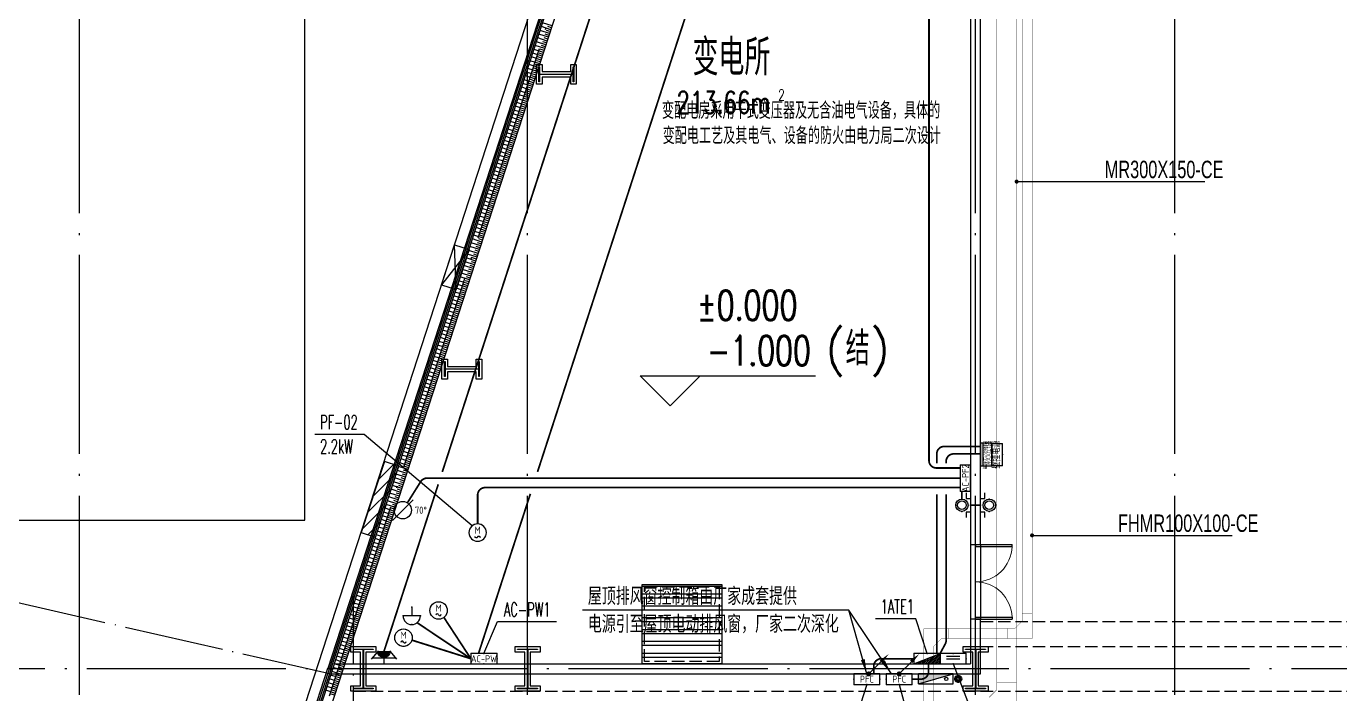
# Model space of a CAD drawing. Extents: x -1396510 to 1250330, y -1892470 to 1623980.
# Drawn here: x -313924 to -287540, y -1324473 to -1311057 of the extents above; entities that cross this region are included whole.
import ezdxf
from ezdxf.enums import TextEntityAlignment as Align

# ---------------------------------------------------------------- set-up
doc = ezdxf.new("R2010")
doc.units = 0
doc.header["$LTSCALE"] = 1000
doc.header["$MEASUREMENT"] = 0
doc.linetypes.add('DASH', pattern=[0.35, 0.25, -0.1])
doc.linetypes.add('DOTE', pattern=[2.42, 2, -0.2, 0.02, -0.2])
doc.layers.get('Defpoints').update_dxf_attribs({"color": 210})
for name, color, linetype in [('99平面图例外参$0$A-HATCH-2', 251, 'Continuous'), ('A-AXIS-DOTE', 14, 'DOTE'), ('A-HATCH-2', 251, 'Continuous'), ('A-LIN-V', 9, 'Continuous'), ('A-SFCE', 30, 'Continuous'), ('A-WINDOW', 140, 'Continuous'), ('A-防火门窗', 1, 'Continuous'), ('AS-COLN', 6, 'Continuous'), ('AS-WALL', 40, 'Continuous'), ('CABLETRAY', 4, 'Continuous'), ('CABLETRAY_DIM', 3, 'Continuous'), ('CABLETRAY_FIRE', 1, 'DASH'), ('DIM-动力', 3, 'Continuous'), ('DIM-箱柜', 3, 'Continuous'), ('EQUIP-动力', 3, 'Continuous'), ('EQUIP-安防', 3, 'Continuous'), ('EQUIP-插座', 3, 'Continuous'), ('EQUIP-消防', 3, 'Continuous'), ('EQUIP-照明', 3, 'Continuous'), ('EQUIP-箱柜', 3, 'Continuous'), ('EQUIP-通讯', 3, 'Continuous'), ('LWIRE', 4, 'Continuous'), ('SB_ZF消火栓', 10, 'Continuous'), ('SB_ZF消火栓M', 10, 'Continuous'), ('TEL_TEXT', 7, 'Continuous'), ('WIRE-照明', 1, 'Continuous'), ('建-墙-幕', 4, 'Continuous'), ('建-标高', 3, 'Continuous')]:
    doc.layers.add(name, color=color, linetype=linetype)
doc.layers.add('A-云线2', color=3, linetype='Continuous', plot=False)
doc.layers.add('LG-ZF消防', color=1, linetype='Continuous', lineweight=60)
doc.styles.add('_TCH_LABEL', font='COMPLEX', dxfattribs={"bigfont": 'GBCBIG'})
doc.styles.add('_TEL_ATTDEF', font='GBENOR', dxfattribs={"width": 0.8, "height": 3, "bigfont": 'GBCBIG'})
doc.styles.add('_TEL_DIM', font='SIMPLEX', dxfattribs={"width": 0.8, "height": 3.5, "bigfont": 'HZTXT'})
doc.styles.add('A-AREA', font='SIMPLEX', dxfattribs={"bigfont": 'GBCBIG'})
doc.styles.add('A-STANDARD', font='SIMPLEX', dxfattribs={"bigfont": 'GBCBIG'})
doc.styles.add('HZTXT5', font='aa.shx', dxfattribs={"width": 0.7, "bigfont": 'hztxt.shx'})
doc.styles.get("Standard").update_dxf_attribs({"font": 'gbenor.shx', "bigfont": 'gbcbig.shx'})

# ---------------------------------------------------------------- blocks, each defined once
blk = doc.blocks.new('4324324')
at = {"layer": 'A-HATCH-2', "color": 8, "linetype": 'DASH'}
for p, q in [((-294754, 585770), (-128854, 585770)), ((-294754, 585270), (-128854, 585270)), ((-307354, 584370), (-128854, 584370))]:
    blk.add_line(p, q, dxfattribs=at)
blk = doc.blocks.new('w42343243')
at = {"layer": 'A-HATCH-2', "color": 8}
blk.add_lwpolyline([(-165104, 621070), (-164604, 621070), (-164604, 620958), (-164800, 620958), (-164800, 620282), (-164604, 620282), (-164604, 620170), (-165104, 620170), (-165104, 620282), (-164908, 620282), (-164908, 620958), (-165104, 620958)], close=True, dxfattribs=at)
at = {"layer": 'AS-COLN', "color": 3}
blk.add_lwpolyline([(-165054, 621020), (-164654, 621020), (-164654, 621008), (-164850, 621008), (-164850, 620232), (-164654, 620232), (-164654, 620220), (-165054, 620220), (-165054, 620232), (-164858, 620232), (-164858, 621008), (-165054, 621008)], close=True, dxfattribs=at)
blk = doc.blocks.new('nt66')
at = {"layer": 'A-HATCH-2', "color": 8}
blk.add_lwpolyline([(-195840, 766870), (-195440, 766870), (-195440, 766758), (-195586, 766758), (-195586, 766182), (-195440, 766182), (-195440, 766070), (-195840, 766070), (-195840, 766182), (-195694, 766182), (-195694, 766758), (-195840, 766758)], close=True, dxfattribs=at)
at = {"layer": 'AS-COLN'}
blk.add_lwpolyline([(-195790, 766820), (-195490, 766820), (-195490, 766808), (-195636, 766808), (-195636, 766132), (-195490, 766132), (-195490, 766120), (-195790, 766120), (-195790, 766132), (-195644, 766132), (-195644, 766808), (-195790, 766808)], close=True, dxfattribs=at)
blk = doc.blocks.new('42343')
at = {"rotation": 270}
for p in [(-1069746, 401130), (-1071644, 395206)]:
    blk.add_blockref('nt66', p, dxfattribs=at)
at = {"layer": 'A-WINDOW'}
for p in [(-142300, -35800), (-139000, -35800), (-130000, -35800)]:
    blk.add_blockref('w42343243', p, dxfattribs=at)
blk = doc.blocks.new('42332')
at = {"layer": 'A-HATCH-2'}
h = blk.add_hatch(dxfattribs=at)
h.set_pattern_fill('ANSI32', color=0, scale=50, angle=135)
h.set_pattern_definition([(180, (0, 0), (-1e-14, -238.125), []), (180, (-79.38, 79.38), (-1e-14, -238.125), [])])
h.paths.add_polyline_path([(-305720, 587600), (-304120, 587600), (-304120, 586000), (-305720, 586000)])
at = {"layer": 'A-SFCE', "color": 0}
blk.add_lwpolyline([(-305720, 587600), (-304120, 587600), (-304120, 586000), (-305720, 586000)], close=True, dxfattribs=at)
at = {"layer": 'A-SFCE', "color": 0, "linetype": 'DASH'}
blk.add_lwpolyline([(-305670, 587550), (-304170, 587550), (-304170, 586050), (-305670, 586050)], close=True, dxfattribs=at)
blk = doc.blocks.new('A$C5D961328')
at = {"layer": 'SB_ZF消火栓'}
blk.add_hatch(color=256, dxfattribs=at).paths.add_polyline_path([(0, 40), (700, 40), (700, 240)])
for p, q in [((700, 240), (0, 240)), ((0, 240), (0, 40)), ((700, 240), (0, 40)), ((0, 40), (700, 40)), ((700, 240), (700, 40))]:
    blk.add_line(p, q, dxfattribs=at)
at = {"layer": 'SB_ZF消火栓', "color": 1}
blk.add_circle((140, 140), 32.5, dxfattribs=at)
blk = doc.blocks.new('we42342343234')
at = {"layer": 'LG-ZF消防'}
blk.add_circle((-295204, 584620), 50, dxfattribs=at)
at = {"layer": 'SB_ZF消火栓M', "rotation": 180}
blk.add_blockref('A$C5D961328', (-295304, 584760), dxfattribs=at)
blk = doc.blocks.new('99平面图例外参$0$$LinePat$填挖边坡')
at = {"color": 0}
for p, q in [((0, 0), (0, -1500)), ((300, 0), (300, -600))]:
    blk.add_line(p, q, dxfattribs=at)
at = {"layer": 'Defpoints', "color": 0}
blk.add_point((600, 0), dxfattribs=at)
blk = doc.blocks.new('10平面$0$$DorLib2D$00000002')
for p, q in [((-0.5, 0), (-0.5, 0.4875)), ((-0.475, 0.4875), (-0.5, 0.4875)), ((-0.475, 0), (-0.475, 0.4875)), ((0.475, 0), (0.475, 0.4875)), ((0.475, 0.4875), (0.5, 0.4875)), ((0.5, 0), (0.5, 0.4875)), ((-0.5, 0), (-0.475, 0)), ((0.5, 0), (0.475, 0))]:
    blk.add_line(p, q)
at = {"lineweight": 13}
for centre, start, end in [((-0.4875, 0), 0, 88.53072), ((0.4875, 0), 91.46928, 180)]:
    blk.add_arc(centre, 0.4875, start, end, dxfattribs=at)
blk = doc.blocks.new('世赫3#厂房一层0821')
at = {"layer": 'A-SFCE'}
h = blk.add_hatch(dxfattribs=at)
h.set_pattern_fill('ANSI31', color=256, scale=100)
h.set_pattern_definition([(45, (306903.58, -639059.89), (-112.2532, 112.2532), [])])
h.paths.add_polyline_path([(6410.8, -31826.6), (6125.5, -31734), (5659.8, -33159.8), (5947.9, -33253.4)])
at = {"layer": 'A-AXIS-DOTE', "color": 8, "ltscale": 2}
for p, q in [((0, -79980), (0, 6235)), ((9000, -79980), (9000, 5504)), ((18000, -79980), (18000, 5504)), ((22000, -79980), (22000, 5500)), ((192904.2, -35900), (-5155.8, -35900))]:
    blk.add_line(p, q, dxfattribs=at)
at = {"layer": 'A-AXIS-DOTE', "color": 8}
for p, q in [((-8518.2, -32909.9), (5056.7, -36000)), ((5500, -38230.1), (5500, -34440.1))]:
    blk.add_line(p, q, dxfattribs=at)
at = {"layer": 'A-AXIS-DOTE', "color": 8, "ltscale": 2}
blk.add_lwpolyline([(-2450.9, -59462.8), (19193, 7244.4)], dxfattribs=at)
at = {"layer": 'A-LIN-V'}
blk.add_line((-400, -53465.8), (13400.4, -10932.7), dxfattribs=at)
blk.add_lwpolyline([(-900, -55850), (-900, -53336.7), (12923.4, -10777.9), (13195.4, -10866.3)], dxfattribs=at)
at = {"layer": 'A-SFCE'}
for points in [[(4525.1, -32909.9), (4525.1, 3490.1), (3292.3, 3490.1), (-8518.2, -32909.9)], [(6410.8, -31826.6), (6125.5, -31734), (5659.8, -33159.8), (5947.9, -33253.4)]]:
    blk.add_lwpolyline(points, close=True, dxfattribs=at)
at = {"layer": 'A-防火门窗'}
for p, q in [((17900, -33400), (17900, -34900)), ((18100, -33400), (18100, -34900))]:
    blk.add_line(p, q, dxfattribs=at)
at = {"layer": 'AS-WALL'}
for p, q in [((17900, -10150), (17900, -33400)), ((18100, -33400), (18100, -10150)), ((17900, -33400), (18100, -33400)), ((18100, -34900), (17900, -34900)), ((17900, -34900), (17900, -35800)), ((18100, -36000), (18100, -34900)), ((5121.6, -35800), (17900, -35800)), ((5056.7, -36000), (18100, -36000))]:
    blk.add_line(p, q, dxfattribs=at)
at = {"layer": '建-墙-幕'}
for p, q in [((13115, -10840.2), (4987.5, -35889.3)), ((5019.2, -35899.6), (13146.7, -10850.4)), ((5050.9, -35909.9), (13178.4, -10860.7)), ((5082.6, -35920.2), (13210.1, -10871)), ((-700, -53418.4), (4989.1, -35884.6)), ((-666.7, -53423.6), (5020.8, -35894.9)), ((-633.3, -53428.9), (5052.5, -35905.1)), ((-600, -53434.2), (5084.2, -35915.4))]:
    blk.add_line(p, q, dxfattribs=at)
at = {"layer": '建-标高', "color": 8}
for p, q in [((11863.6, -30610), (11263.6, -30010)), ((11263.6, -30010), (14783.6, -30010)), ((11863.6, -30610), (12463.6, -30010))]:
    blk.add_line(p, q, dxfattribs=at)
at = {"layer": '99平面图例外参$0$A-HATCH-2', "color": 203, "xscale": 0.1335601097542633, "yscale": 0.1333333333333333, "zscale": 0.1333333333333333, "rotation": 252.0237134181383}
for p in [(9492.7, -22976.1), (9418.5, -23204.8), (9443.3, -23128.6), (9468, -23052.4), (9319.6, -23509.7), (9344.4, -23433.5), (9369.1, -23357.3), (9393.8, -23281), (9245.4, -23738.4), (9270.2, -23662.2), (9294.9, -23585.9), (9146.5, -24043.3), (9171.2, -23967.1), (9196, -23890.8), (9220.7, -23814.6), (9072.3, -24272), (9097, -24195.7), (9121.8, -24119.5), (8973.4, -24576.9), (8998.1, -24500.6), (9022.8, -24424.4), (9047.6, -24348.2), (8899.2, -24805.5), (8923.9, -24729.3), (8948.6, -24653.1), (8800.3, -25110.4), (8825, -25034.2), (8849.7, -24958), (8874.4, -24881.8), (8726.1, -25339.1), (8750.8, -25262.9), (8775.5, -25186.7), (8627.1, -25644), (8651.9, -25567.8), (8676.6, -25491.5), (8701.3, -25415.3), (8552.9, -25872.7), (8577.7, -25796.4), (8602.4, -25720.2), (8454, -26177.6), (8478.7, -26101.3), (8503.5, -26025.1), (8528.2, -25948.9), (8379.8, -26406.2), (8404.5, -26330), (8429.3, -26253.8), (8305.6, -26634.9), (8330.3, -26558.7), (8355.1, -26482.5), (8206.7, -26939.8), (8231.4, -26863.6), (8256.2, -26787.4), (8280.9, -26711.1), (8132.5, -27168.5), (8157.2, -27092.3), (8182, -27016), (8033.6, -27473.4), (8058.3, -27397.2), (8083, -27320.9), (8107.8, -27244.7), (7959.4, -27702), (7984.1, -27625.8), (8008.8, -27549.6), (7860.4, -28006.9), (7885.2, -27930.7), (7909.9, -27854.5), (7934.6, -27778.3), (7786.2, -28235.6), (7811, -28159.4), (7835.7, -28083.2), (7687.3, -28540.5), (7712.1, -28464.3), (7736.8, -28388.1), (7761.5, -28311.8), (7613.1, -28769.2), (7637.9, -28693), (7662.6, -28616.7), (7514.2, -29074.1), (7538.9, -28997.9), (7563.7, -28921.6), (7588.4, -28845.4), (7440, -29302.8), (7464.7, -29226.5), (7489.5, -29150.3), (7341.1, -29607.7), (7365.8, -29531.4), (7390.5, -29455.2), (7415.3, -29379), (7266.9, -29836.3), (7291.6, -29760.1), (7316.3, -29683.9), (7192.7, -30065), (7217.4, -29988.8), (7242.1, -29912.5), (7093.8, -30369.9), (7118.5, -30293.7), (7143.2, -30217.4), (7167.9, -30141.2), (7019.6, -30598.6), (7044.3, -30522.3), (7069, -30446.1), (6920.6, -30903.5), (6945.4, -30827.2), (6970.1, -30751), (6994.8, -30674.8), (6846.4, -31132.1), (6871.2, -31055.9), (6895.9, -30979.7), (6747.5, -31437), (6772.2, -31360.8), (6797, -31284.6), (6821.7, -31208.4), (6673.3, -31665.7), (6698, -31589.5), (6722.8, -31513.3), (6574.4, -31970.6), (6599.1, -31894.4), (6623.8, -31818.2), (6648.6, -31741.9), (6500.2, -32199.3), (6524.9, -32123), (6549.7, -32046.8), (6401.3, -32504.2), (6426, -32427.9), (6450.7, -32351.7), (6475.5, -32275.5), (6327.1, -32732.8), (6351.8, -32656.6), (6376.5, -32580.4), (6228.1, -33037.7), (6252.9, -32961.5), (6277.6, -32885.3), (6302.3, -32809.1), (6153.9, -33266.4), (6178.7, -33190.2), (6203.4, -33114), (6079.7, -33495.1), (6104.5, -33418.9), (6129.2, -33342.6), (5980.8, -33800), (6005.6, -33723.8), (6030.3, -33647.5), (6055, -33571.3), (5906.6, -34028.7), (5931.4, -33952.4), (5956.1, -33876.2), (5807.7, -34333.6), (5832.4, -34257.3), (5857.2, -34181.1), (5881.9, -34104.9), (5733.5, -34562.2), (5758.2, -34486), (5783, -34409.8), (5634.6, -34867.1), (5659.3, -34790.9), (5684, -34714.7), (5708.8, -34638.4), (5560.4, -35095.8), (5585.1, -35019.6), (5609.8, -34943.3), (5461.5, -35400.7), (5486.2, -35324.5), (5510.9, -35248.2), (5535.6, -35172), (5387.3, -35629.4), (5412, -35553.1), (5436.7, -35476.9), (5288.3, -35934.3), (5313.1, -35858), (5337.8, -35781.8), (5362.5, -35705.6), (5214.1, -36162.9), (5238.9, -36086.7), (5263.6, -36010.5), (5139.9, -36391.6), (5164.7, -36315.4), (5189.4, -36239.2)]:
    blk.add_blockref('99平面图例外参$0$$LinePat$填挖边坡', p, dxfattribs=at)
at = {"layer": 'A-SFCE', "color": 8}
blk.add_blockref('42332', (317020, -621800), dxfattribs=at)
at = {"layer": 'A-WINDOW'}
for name in ['42343', '4324324']:
    blk.add_blockref(name, (312854.2, -620720), dxfattribs=at)
at = {"layer": 'A-防火门窗', "xscale": 1500, "yscale": 1500, "zscale": 199.9999999999998, "rotation": 269.999999997706}
blk.add_blockref('10平面$0$$DorLib2D$00000002', (18000, -34150), dxfattribs=at)
at = {"layer": 'SB_ZF消火栓'}
blk.add_blockref('we42342343234', (312854.2, -620720), dxfattribs=at)
at = {"layer": 'A-防火门窗', "color": 8, "style": 'A-AREA'}
blk.add_text('变电所', height=723.4, dxfattribs=at).set_placement((12314.2, -23970))
at = {"layer": 'A-防火门窗', "color": 8, "style": 'A-AREA', "width": 0.705882}
for s, height, p in [('2', 223.1, (14031.7, -24475.3)), ('213.66m', 446.25, (11991.7, -24737.8))]:
    blk.add_text(s, height=height, dxfattribs=at).set_placement(p)
at = {"layer": '建-标高', "color": 7, "style": 'A-STANDARD', "width": 0.705882}
for s, p in [('%%P0.000', (12403.6, -28890)), ('-1.000', (12603.6, -29800))]:
    blk.add_text(s, height=595, dxfattribs=at).set_placement(p)
at = {"layer": '建-标高', "color": 7, "style": 'A-STANDARD'}
blk.add_text('(结)', height=675.18, dxfattribs=at).set_placement((14983.6, -29800))
blk = doc.blocks.new('$equip$00002708')
for p, q in [((-0.75, 0.6), (-0.75, 0)), ((0.75, 0.6), (-0.75, 0.6)), ((-0.75, 0), (0.75, 0)), ((0.75, 0), (0.75, 0.6))]:
    blk.add_line(p, q)
at = {"const_width": 0.0571}
blk.add_lwpolyline([(-0.75, 0.6), (-0.75, 0), (0.75, 0), (0.75, 0.6), (-0.75, 0.6), (-0.75, 0)], dxfattribs=at)
for p in [(-0.75, 0.3), (0, 0.6), (0, 0), (0.75, 0.3)]:
    blk.add_point(p)
at = {"color": 7, "style": '_TEL_DIM', "flags": 1}
for tag in ['REMARK', 'A']:
    blk.add_attdef(tag, text='', height=0.4, dxfattribs=at).set_placement((0, 0), align=Align.MIDDLE_CENTER)
at = {"color": 7, "style": '_TEL_DIM'}
blk.add_attdef('$TEXT$', text='', height=0.4, dxfattribs=at).set_placement((0, 0.3), align=Align.MIDDLE_CENTER)
blk = doc.blocks.new('$equip$00002557')
for p, q in [((-0.5, 0.5), (0.5, 0.5)), ((0, 0), (0, 0.5))]:
    blk.add_line(p, q)
at = {"const_width": 0.0571}
blk.add_lwpolyline([(0, 0.5), (0, 0)], dxfattribs=at)
blk.add_arc((0, 0.5), 0.5, 0, 180)
for p in [(0, 1), (-0.5, 0.5), (0, 0), (0.5, 0.5)]:
    blk.add_point(p)
at = {"color": 7, "style": '_TEL_DIM', "flags": 1}
blk.add_attdef('A', text='', height=0.00002, dxfattribs=at).set_placement((0, 0), align=Align.MIDDLE_CENTER)
blk = doc.blocks.new('$equip$00002875')
at = {"const_width": 0.0571}
blk.add_lwpolyline([(0, 0.5, -1), (0, -0.5, -1), (0, 0.5, 0.021884)], format="xyb", dxfattribs=at)
blk.add_circle((0, 0), 0.5)
for centre, radius, start, end in [((-0.073, -0.273), 0.0768, 17.22719, 184.21643), ((0.073, -0.227), 0.0769, 197.25914, 5.11794)]:
    blk.add_arc(centre, radius, start, end)
at = {"color": 7, "style": '_TEL_DIM'}
blk.add_attdef('$TEXT$', text='', height=0.4, dxfattribs=at).set_placement((0.001, 0.137), align=Align.MIDDLE_CENTER)
at = {"color": 7, "style": '_TEL_DIM', "flags": 1}
for tag in ['A', 'REMARK']:
    blk.add_attdef(tag, text='', height=0.00002, dxfattribs=at).set_placement((0, 0), align=Align.MIDDLE_CENTER)
blk = doc.blocks.new('*X124')
at = {"color": 0}
for p, q in [((-247, 0), (-246, 2)), ((-212, 0), (-187, 25)), ((-177, 0), (-128, 49)), ((-141, 0), (-69, 72)), ((-106, 0), (-10, 96)), ((-71, 0), (49, 120)), ((-35, 0), (108, 143)), ((0, 0), (167, 167)), ((35, 0), (226, 190)), ((71, 0), (250, 179)), ((106, 0), (250, 144)), ((141, 0), (250, 109)), ((177, 0), (250, 73)), ((212, 0), (250, 38)), ((247, 0), (250, 3))]:
    blk.add_line(p, q, dxfattribs=at)
blk = doc.blocks.new('$equip$00002939')
for p, q in [((-0.75, 0.6), (-0.75, 0)), ((0.75, 0.6), (-0.75, 0.6)), ((-0.75, 0), (0.75, 0.6)), ((-0.75, 0), (0.75, 0)), ((0.75, 0), (0.75, 0.6))]:
    blk.add_line(p, q)
at = {"const_width": 0.0571}
blk.add_lwpolyline([(-0.75, 0.6), (-0.75, 0), (0.75, 0), (0.75, 0.6), (-0.75, 0.6), (-0.75, 0)], dxfattribs=at)
for p in [(-0.75, 0.3), (0, 0.6), (0, 0), (0.75, 0.3)]:
    blk.add_point(p)
blk.add_solid([(-0.75, 0), (0.75, 0), (0.75, 0.6)])
at = {"xscale": 0.00300000000061118, "yscale": 0.00300000000061118, "zscale": 0.00300000000061118}
blk.add_blockref('*X124', (0, 0), dxfattribs=at)
at = {"color": 7, "style": '_TEL_DIM', "flags": 1}
for tag in ['A', 'REMARK']:
    blk.add_attdef(tag, text='', height=0.00002, dxfattribs=at).set_placement((0, 0), align=Align.MIDDLE_CENTER)
blk = doc.blocks.new('$TelecSys$00000079')
for p, q in [((0.7, 0.7), (0, 0)), ((0.104, 0.104), (0.104, 0.104)), ((-0.104, -0.104), (-0.104, -0.104))]:
    blk.add_line(p, q)
at = {"const_width": 0.142}
blk.add_lwpolyline([(-0.071, 0, 1), (0.071, 0, 1)], format="xyb", close=True, dxfattribs=at)
blk.add_solid([(0.63, 0.77), (0.77, 0.63), (1.15, 1.15)])
at = {"width": 0.8, "flags": 9}
blk.add_attdef('A', (0, 0), '', height=0.00002, dxfattribs=at)
blk = doc.blocks.new('$equip$00001248')
for p, q in [((-0.357, 0.714), (-0.724, 0.277)), ((0.657, 0.357), (-0.657, 0.357)), ((-0.357, 0.75), (-0.357, 0.714)), ((0.357, 0.714), (-0.357, 0.714)), ((0, 0.357), (0, 0)), ((0.357, 0.75), (0.357, 0.714)), ((0.357, 0.714), (0.724, 0.277))]:
    blk.add_line(p, q)
blk.add_arc((0, 0.714), 0.357, 180, 0)
for points in [[(0.309, 0.536), (-0.309, 0.536), (0.357, 0.714), (-0.357, 0.714)], [(0.179, 0.405), (-0.179, 0.405), (0.309, 0.536), (-0.309, 0.536)], [(0, 0.357), (0, 0.357), (0.179, 0.405), (-0.179, 0.405)]]:
    blk.add_solid(points)
at = {"layer": 'EQUIP-照明'}
for p in [(-0.657, 0.357), (0, 0.714), (0, 0), (0.657, 0.357)]:
    blk.add_point(p, dxfattribs=at)
at = {"layer": 'EQUIP-照明', "style": '_TCH_LABEL', "flags": 9}
blk.add_attdef('A', (0, 0), '', height=0.00002, dxfattribs=at)
blk = doc.blocks.new('$equip$00002940')
for p, q in [((-0.75, 0.6), (-0.75, 0)), ((0.75, 0.6), (-0.75, 0.6)), ((-0.75, 0), (0.75, 0)), ((-0.375, 0.45), (0.375, 0.45)), ((0.75, 0), (0.75, 0.6))]:
    blk.add_line(p, q)
at = {"linetype": 'DASH'}
blk.add_line((-0.375, 0.3), (0.375, 0.3), dxfattribs=at)
at = {"const_width": 0.0571}
blk.add_lwpolyline([(-0.75, 0.6), (-0.75, 0), (0.75, 0), (0.75, 0.6), (-0.75, 0.6), (-0.75, 0)], dxfattribs=at)
for p in [(-0.75, 0.3), (0, 0.6), (0, 0), (0.75, 0.3)]:
    blk.add_point(p)
at = {"color": 7, "style": '_TEL_DIM', "flags": 1}
for tag in ['A', 'REMARK']:
    blk.add_attdef(tag, text='', height=0.00002, dxfattribs=at).set_placement((0, 0), align=Align.MIDDLE_CENTER)
blk = doc.blocks.new('$equip$00001230')
for p, q in [((0.25, 0.714), (0.25, 0.393)), ((0.25, 0.393), (0.5, 0.393)), ((0.5, 0.393), (0.5, -0.393)), ((0.5, -0.393), (0.25, -0.393)), ((0.25, -0.393), (0.25, -0.714))]:
    blk.add_line(p, q)
for radius in [0.357, 0.25]:
    blk.add_circle((0, 0), radius)
at = {"layer": 'EQUIP-照明'}
for p in [(-0.357, 0), (0, 0.357), (0.5, 0), (0, -0.357)]:
    blk.add_point(p, dxfattribs=at)
at = {"layer": 'EQUIP-照明', "flags": 9}
blk.add_attdef('A', (0, 0), '', height=0.00002, dxfattribs=at)
blk = doc.blocks.new('$equip$00002859')
blk.add_line((-0.589, -0.589), (0.589, 0.589))
at = {"const_width": 0.0571}
blk.add_lwpolyline([(-0.589, -0.589), (0.589, 0.589)], dxfattribs=at)
blk.add_lwpolyline([(-0.5, 0, -1), (0.5, 0, -1), (-0.5, 0, -0.560374)], format="xyb", dxfattribs=at)
blk.add_circle((0, 0), 0.5)
at = {"color": 7, "style": '_TEL_DIM', "flags": 1}
for tag in ['A', 'REMARK']:
    blk.add_attdef(tag, text='', height=0.00002, dxfattribs=at).set_placement((0, 0), align=Align.MIDDLE_CENTER)
at = {"color": 7, "style": '_TEL_DIM'}
blk.add_attdef('$TEXT$', text='', height=0.4, dxfattribs=at).set_placement((1.042, 0), align=Align.MIDDLE_CENTER)
blk = doc.blocks.new('$equip$00003124')
for p, q in [((-0.65, 0.65), (-0.65, 0)), ((0.65, 0.65), (-0.65, 0.65)), ((-0.65, 0.5), (0.65, 0.5)), ((-0.65, 0), (0.65, 0)), ((0.65, 0), (0.65, 0.65))]:
    blk.add_line(p, q)
at = {"const_width": 0.0571}
blk.add_lwpolyline([(-0.65, 0.65), (-0.65, 0), (0.65, 0), (0.65, 0.65), (-0.65, 0.65), (-0.65, 0)], dxfattribs=at)
for p in [(-0.65, 0.325), (0, 0.65), (0, 0), (0.65, 0.325)]:
    blk.add_point(p)
at = {"color": 7, "style": '_TEL_DIM'}
blk.add_attdef('$TEXT$', text='', height=0.36, dxfattribs=at).set_placement((-0.022, 0.244), align=Align.MIDDLE_CENTER)
at = {"color": 7, "style": '_TEL_DIM', "flags": 1}
for tag, height, p in [('A', 0.00002, (0, 0)), ('B', 0.4, (0.909, 0.303))]:
    blk.add_attdef(tag, text='', height=height, dxfattribs=at).set_placement(p, align=Align.MIDDLE_CENTER)
blk = doc.blocks.new('$equip$00002373')
for p, q in [((-0.61, 0.3), (-0.61, -0.3)), ((0.625, 0.3), (-0.61, 0.3)), ((0.625, -0.3), (0.625, 0.3)), ((-0.61, -0.3), (0.625, -0.3))]:
    blk.add_line(p, q)
at = {"const_width": 0.0571}
blk.add_lwpolyline([(-0.61, 0.3), (0.625, 0.3), (0.625, -0.3), (-0.61, -0.3), (-0.61, 0.3), (0.625, 0.3)], dxfattribs=at)
for p in [(-0.61, 0), (0.008, 0.3), (0.625, 0), (0.008, -0.3)]:
    blk.add_point(p)
at = {"color": 7, "style": '_TEL_DIM'}
blk.add_attdef('$TEXT$', text='', height=0.4, dxfattribs=at).set_placement((0.002, 0.024), align=Align.MIDDLE_CENTER)
at = {"color": 7, "style": '_TEL_DIM', "flags": 1}
blk.add_attdef('A', text='', height=0.00002, dxfattribs=at).set_placement((0, 0), align=Align.MIDDLE_CENTER)

msp = doc.modelspace()

# ---------------------------------------------------------------- linework, layer by layer
at = {"layer": 'A-云线2'}
for p, q in [((-305581.1, -1316257.7), (-305318.8, -1315449.2)), ((-305291.8, -1316351.5), (-305318.8, -1315449.2)), ((-305029.5, -1315543), (-305581.1, -1316257.7)), ((-305029.5, -1315543), (-305291.8, -1316351.5))]:
    msp.add_line(p, q, dxfattribs=at)
for points in [[(-305318.8, -1315449.2), (-305029.5, -1315543)], [(-305581.1, -1316257.7), (-305291.8, -1316351.5)]]:
    msp.add_lwpolyline(points, dxfattribs=at)
at = {"layer": 'CABLETRAY', "const_width": 7.5}
for points in [[(-294430, -1324244), (-294430, -1304679.6)], [(-294030, -1304679.6), (-294030, -1324244)], [(-294430, -1324394), (-294580, -1324544)], [(-294030, -1324244), (-294430, -1324244)], [(-294030, -1324244), (-294430, -1324244)], [(-294430, -1324244), (-294430, -1324394)], [(-294030, -1324944), (-294030, -1324244)]]:
    msp.add_lwpolyline(points, dxfattribs=at)
at = {"layer": 'CABLETRAY_DIM'}
for p, q in [((-294030, -1314180), (-293360, -1314180)), ((-293360, -1314180), (-290250, -1314180)), ((-293720, -1321290), (-293350, -1321290)), ((-293350, -1321290), (-289700, -1321290))]:
    msp.add_line(p, q, dxfattribs=at)
at = {"layer": 'CABLETRAY_DIM', "const_width": 40}
for points in [[(-294050, -1314180, 1), (-294010, -1314180, 1)], [(-293740, -1321290, 1), (-293700, -1321290, 1)]]:
    msp.add_lwpolyline(points, format="xyb", close=True, dxfattribs=at)
at = {"layer": 'CABLETRAY_FIRE', "const_width": 7.5}
for points in [[(-293920, -1322864), (-293920, -1307374)], [(-293720, -1307374), (-293720, -1322864)], [(-293720, -1322864), (-293920, -1322864)], [(-293920, -1323014), (-293920, -1322864)], [(-293920, -1322864), (-293720, -1322864)], [(-293720, -1322864), (-293720, -1323364)], [(-295392, -1323164), (-295892, -1323164)], [(-295892, -1323164), (-295892, -1323664)], [(-295392, -1323364), (-295392, -1323164)], [(-295392, -1323164), (-294220, -1323164)], [(-295392, -1323364), (-295392, -1323164)], [(-294220, -1323164), (-294220, -1323364)], [(-294220, -1323364), (-294220, -1323164)], [(-294220, -1323164), (-294070, -1323164)], [(-294070, -1323164), (-293920, -1323014)], [(-295692, -1323514), (-295542, -1323364)], [(-295542, -1323364), (-295392, -1323364)], [(-294220, -1323364), (-295392, -1323364)], [(-293720, -1323364), (-294220, -1323364)], [(-295892, -1323664), (-295692, -1323664)], [(-295892, -1324728.1), (-295892, -1323664)], [(-295892, -1323664), (-295692, -1323664)], [(-295692, -1323664), (-295692, -1323514)], [(-295692, -1323664), (-295692, -1324728.1)]]:
    msp.add_lwpolyline(points, dxfattribs=at)
at = {"layer": 'DIM-动力'}
for p, q in [((-307135.7, -1319259.3), (-308126.8, -1319259.3)), ((-304967.9, -1321098.3), (-307135.7, -1319259.3))]:
    msp.add_line(p, q, dxfattribs=at)
at = {"layer": 'DIM-箱柜'}
for p, q in [((-297400, -1322794), (-302748.3, -1322794)), ((-296545, -1324074), (-297400, -1322794)), ((-297040, -1324074), (-297400, -1322794)), ((-304730, -1323664), (-304460, -1323024)), ((-304460, -1323024), (-303274.3, -1323024)), ((-296058, -1322964), (-296868, -1322964)), ((-295830, -1323664), (-296058, -1322964)), ((-295305, -1323874), (-294673.5, -1325516.6)), ((-297040, -1324284), (-297539.7, -1325861.6)), ((-296390, -1324284), (-295845.2, -1326295.6))]:
    msp.add_line(p, q, dxfattribs=at)
for points in [[(-297040, -1324074, 0, 80, 0), (-297121.2, -1323785.2, 0, 0, 0)], [(-296545, -1324074, 0, 80, 0), (-296711.7, -1323824.5, 0, 0, 0)]]:
    msp.add_lwpolyline(points, format="xyseb", dxfattribs=at)
at = {"layer": 'WIRE-照明', "linetype": 'Continuous', "const_width": 35}
for points in [[(-305567.7, -1320014.7), (-298707.5, -1298894)], [(-303654.7, -1320014.7), (-296831.2, -1299006.8)], [(-295790.9, -1319785.6), (-295790.9, -1299343.9)], [(-295634.3, -1319841.8), (-295634.3, -1319652.4)], [(-295484.3, -1319502.4), (-294754.2, -1319502.4)], [(-295296.3, -1319652.5), (-294754.2, -1319652.5)], [(-295640.9, -1319935.6), (-295164.2, -1319935.6)], [(-295446.3, -1319841.8), (-295446.3, -1319802.5)], [(-306740, -1323624), (-305648.9, -1320264.7)], [(-306268.3, -1320635.3), (-306001.2, -1320209.9)], [(-305874.2, -1320139.7), (-295164.2, -1320139.7)], [(-304857.2, -1321058.9), (-304857.2, -1320479)], [(-304840, -1323664), (-303797.6, -1320454.6)], [(-304707.2, -1320329), (-295164.2, -1320329)], [(-295634.3, -1323664), (-295634.3, -1320465.2)], [(-295446.3, -1323402), (-295446.3, -1320465.2)], [(-295129.2, -1320402.2), (-295129.2, -1320559)], [(-294954.2, -1320684), (-294754.2, -1320684)], [(-304992.5, -1323769), (-306074, -1323044.5)], [(-304992.5, -1323769), (-305535.6, -1322938.5)], [(-304992.5, -1323769), (-306178.7, -1323395.3)], [(-295567.5, -1323664), (-295464.4, -1323473.4)], [(-296900, -1324074), (-296900, -1323919)], [(-296750, -1323769), (-296092.5, -1323769)], [(-295800, -1324029), (-295800, -1323874)], [(-296127.5, -1324179), (-295950, -1324179)]]:
    msp.add_lwpolyline(points, dxfattribs=at)
for points in [[(-295484.3, -1319502.4, 0.4142136), (-295634.3, -1319652.4)], [(-295296.3, -1319652.5, 0.4142136), (-295446.3, -1319802.5)], [(-295790.9, -1319785.6, 0.4142136), (-295640.9, -1319935.6)], [(-305874.2, -1320139.7, 0.2580196), (-306001.2, -1320209.9)], [(-304707.2, -1320329, 0.4142136), (-304857.2, -1320479)], [(-295464.4, -1323473.4, 0.1246065), (-295446.3, -1323402)], [(-296750, -1323769, 0.4142136), (-296900, -1323919)], [(-295950, -1324179, 0.4142136), (-295800, -1324029)]]:
    msp.add_lwpolyline(points, format="xyb", dxfattribs=at)

# ---------------------------------------------------------------- block references
at = {"layer": 'A-云线2'}
msp.add_blockref('世赫3#厂房一层0821', (-312854.2, -1288074), dxfattribs=at)
at = {"layer": 'EQUIP-动力'}
ref = msp.add_blockref('$equip$00002859', (-306361.4, -1320783.5), dxfattribs=dict(at, xscale=350, yscale=350, zscale=350))
ref.add_attrib('$TEXT$', '70%%D', dxfattribs={"layer": '0', "color": 7, "height": 140, "style": '_TEL_ATTDEF'}).set_placement((-305996.7, -1320783.5), align=Align.MIDDLE_CENTER)
at = {"layer": 'EQUIP-动力', "linetype": 'ByBlock'}
ref = msp.add_blockref('$equip$00002875', (-304857.2, -1321233.9), dxfattribs=dict(at, xscale=-350, yscale=350, zscale=350))
ref.add_attrib('$TEXT$', 'M', dxfattribs={"layer": '0', "color": 7, "height": 140, "style": '_TEL_ATTDEF'}).set_placement((-304857.6, -1321185.8), align=Align.MIDDLE_CENTER)
at = {"layer": 'EQUIP-动力'}
ref = msp.add_blockref('$equip$00002875', (-305641.7, -1322799.3), dxfattribs=dict(at, xscale=350, yscale=350, zscale=350))
ref.add_attrib('$TEXT$', 'M', dxfattribs={"layer": '0', "color": 7, "height": 140, "style": '_TEL_ATTDEF'}).set_placement((-305641.3, -1322751.3), align=Align.MIDDLE_CENTER)
ref = msp.add_blockref('$equip$00002875', (-306346.6, -1323346.2), dxfattribs=dict(at, xscale=350, yscale=350, zscale=350))
ref.add_attrib('$TEXT$', 'M', dxfattribs={"layer": '0', "color": 7, "height": 140, "style": '_TEL_ATTDEF'}).set_placement((-306346.3, -1323298.1), align=Align.MIDDLE_CENTER)
at = {"layer": 'EQUIP-安防'}
ref = msp.add_blockref('$equip$00002373', (-294421.7, -1319668.9), dxfattribs=dict(at, xscale=350, yscale=350, zscale=350, rotation=90))
ref.add_attrib('$TEXT$', '壁挂电源', dxfattribs={"layer": '0', "color": 7, "height": 140, "rotation": 90, "style": '_TEL_ATTDEF'}).set_placement((-294430.1, -1319668.2), align=Align.MIDDLE_CENTER)
at = {"layer": 'EQUIP-插座', "xscale": -350, "yscale": 350, "zscale": 350}
msp.add_blockref('$equip$00001248', (-306740, -1323874), dxfattribs=at)
at = {"layer": 'EQUIP-消防'}
ref = msp.add_blockref('$equip$00003124', (-294526.7, -1319666.2), dxfattribs=dict(at, xscale=350, yscale=350, zscale=350, rotation=90))
ref.add_attrib('$TEXT$', '气体灭火控制器', dxfattribs={"layer": '0', "color": 7, "height": 126, "rotation": 90, "style": '_TEL_ATTDEF', "width": 0.65}).set_placement((-294612, -1319673.9), align=Align.MIDDLE_CENTER)
at = {"layer": 'EQUIP-照明', "xscale": 350, "yscale": 350, "zscale": 350}
msp.add_blockref('$equip$00001230', (-295129.2, -1320684), dxfattribs=at)
at = {"layer": 'EQUIP-照明', "xscale": 350, "yscale": 350, "zscale": 350, "rotation": 179.9999999999999}
msp.add_blockref('$equip$00001230', (-294579.2, -1320684), dxfattribs=at)
at = {"layer": 'EQUIP-箱柜', "ltscale": 0.05}
ref = msp.add_blockref('$equip$00002708', (-294954.2, -1320139.7), dxfattribs=dict(at, xscale=350, yscale=350, zscale=350, rotation=90))
ref.add_attrib('$TEXT$', 'AC-PF2', dxfattribs={"layer": '0', "color": 7, "height": 140, "rotation": 90, "style": '_TEL_ATTDEF'}).set_placement((-295059.2, -1320139.7), align=Align.MIDDLE_CENTER)
at = {"layer": 'EQUIP-箱柜'}
ref = msp.add_blockref('$equip$00002708', (-304730, -1323664), dxfattribs=dict(at, xscale=350, yscale=350, zscale=350, rotation=180.0000000000092))
ref.add_attrib('$TEXT$', 'AC-PW', dxfattribs={"layer": '0', "color": 7, "height": 140, "style": '_TEL_ATTDEF'}).set_placement((-304730, -1323769), align=Align.MIDDLE_CENTER)
at = {"layer": 'EQUIP-箱柜', "xscale": 350, "yscale": 350, "zscale": 350}
for name, p in [('$equip$00002939', (-295830, -1323874)), ('$equip$00002940', (-295305, -1323874))]:
    msp.add_blockref(name, p, dxfattribs=at)
at = {"layer": 'EQUIP-箱柜'}
ref = msp.add_blockref('$equip$00002708', (-297040, -1324284), dxfattribs=dict(at, xscale=350, yscale=350, zscale=350))
ref.add_attrib('$TEXT$', 'PFC', dxfattribs={"layer": '0', "color": 7, "height": 140, "style": '_TEL_ATTDEF'}).set_placement((-297040, -1324179), align=Align.MIDDLE_CENTER)
ref = msp.add_blockref('$equip$00002708', (-296390, -1324284), dxfattribs=dict(at, xscale=350, yscale=350, zscale=350))
ref.add_attrib('$TEXT$', 'PFC', dxfattribs={"layer": '0', "color": 7, "height": 140, "style": '_TEL_ATTDEF'}).set_placement((-296390, -1324179), align=Align.MIDDLE_CENTER)
at = {"layer": 'EQUIP-通讯', "xscale": 350, "yscale": 350, "zscale": 350, "rotation": 180}
msp.add_blockref('$equip$00002557', (-306181.6, -1322731.4), dxfattribs=at)
at = {"layer": 'LWIRE', "xscale": 350, "yscale": 350, "zscale": 350}
for p in [(-297000, -1324074), (-296390, -1324074)]:
    msp.add_blockref('$TelecSys$00000079', p, dxfattribs=at)

# ---------------------------------------------------------------- texts
at = {"layer": 'CABLETRAY_DIM', "color": 7, "style": 'HZTXT5', "width": 0.7}
for s, p in [('MR300X150-CE', (-292259.7, -1314110)), ('FHMR100X100-CE', (-291994.2, -1321220))]:
    msp.add_text(s, height=350, dxfattribs=at).set_placement(p)
at = {"layer": 'DIM-动力', "color": 7, "style": '_TEL_DIM', "width": 0.6}
for s, p in [('PF-02', (-308021.8, -1319154.3)), ('2.2kW', (-308021.8, -1319644.3))]:
    msp.add_text(s, height=280, dxfattribs=at).set_placement(p)
at = {"layer": 'DIM-箱柜', "color": 7, "style": '_TEL_DIM'}
for s, height, width, p in [('屋顶排风窗控制箱由厂家成套提供', 350, 0.8, (-302643.3, -1322689)), ('AC-PW1', 280, 0.6, (-304331.3, -1322919)), ('1ATE1', 280, 0.6, (-296763, -1322859)), ('电源引至屋顶电动排风窗，厂家二次深化', 350, 0.8, (-302643.3, -1323249))]:
    msp.add_text(s, height=height, dxfattribs=dict(at, width=width)).set_placement(p)
at = {"layer": 'TEL_TEXT', "color": 1}
for s, p in [('变配电房采用干式变压器及无含油电气设备，具体的', (-301154.7, -1312918.7)), ('变配电工艺及其电气、设备的防火由电力局二次设计', (-301140.7, -1313425.4))]:
    msp.add_text(s, height=337.589, dxfattribs=at).set_placement(p)

doc.saveas('drawing.dxf')
